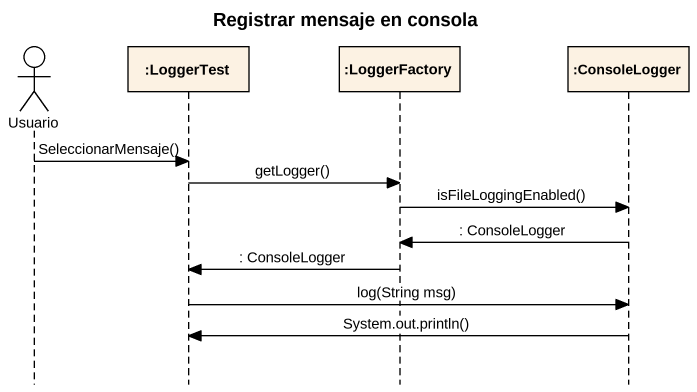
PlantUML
@startuml
title Registrar mensaje en consola
hide footbox
actor Usuario
participant ":LoggerTest" as LoggerTest
participant ":LoggerFactory" as LoggerFactory
participant ":ConsoleLogger" as ConsoleLogger

Usuario -> LoggerTest : SeleccionarMensaje()
LoggerTest -> LoggerFactory : getLogger()
LoggerFactory -> ConsoleLogger : isFileLoggingEnabled()
ConsoleLogger -> LoggerFactory : : ConsoleLogger
LoggerFactory -> LoggerTest : : ConsoleLogger
LoggerTest -> ConsoleLogger : log(String msg)
ConsoleLogger -> LoggerTest : System.out.println()
@enduml
